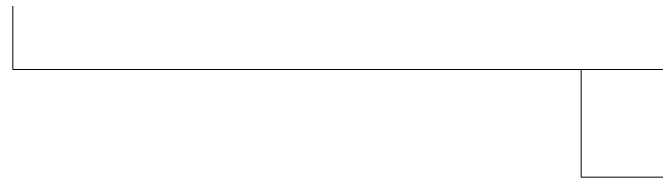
# Model space of a CAD drawing. Extents: x 83.6 to 158.5, y 132.1 to 157.1.
# Drawn here: x 142.036 to 143.414, y 141.458 to 141.809 of the extents above; entities that cross this region are included whole.
import ezdxf

# ---------------------------------------------------------------- set-up
doc = ezdxf.new("R2010")
doc.units = 0
doc.header["$LTSCALE"] = 0.5
doc.header["$MEASUREMENT"] = 0
doc.layers.add('AM_5', color=3, linetype='CONTINUOUS', lineweight=15)

msp = doc.modelspace()

# ---------------------------------------------------------------- linework, layer by layer
at = {"layer": 'AM_5', "color": 0, "ltscale": 0.75}
for p, q in [((142.03604, 142.06288), (142.03604, 141.68788)), ((142.03604, 142.06288), (142.03604, 141.68788)), ((149.40404, 141.68788), (142.03604, 141.68788)), ((149.40404, 141.68788), (142.03604, 141.68788)), ((145.75362, 141.68788), (143.25362, 141.68788)), ((143.25362, 141.68788), (143.25362, 141.45788)), ((145.75362, 141.45788), (143.25362, 141.45788))]:
    msp.add_line(p, q, dxfattribs=at)

doc.saveas('drawing.dxf')
